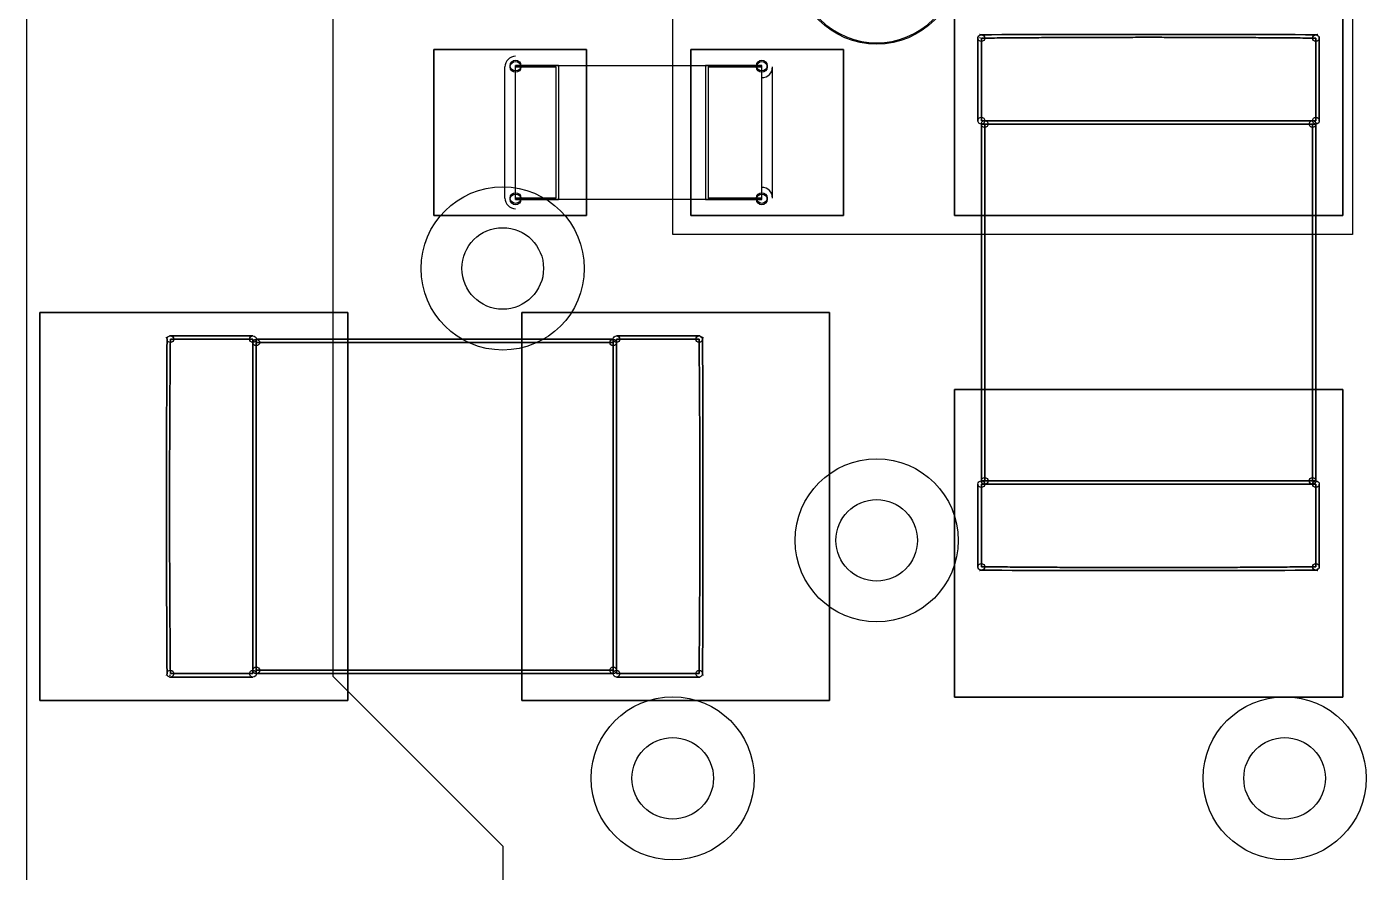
# Model space of a CAD drawing. Extents: x -14 to 27.9, y 0 to 17.8.
# Drawn here: x 1.65 to 6.65, y 2.32 to 5.47 of the extents above; entities that cross this region are included whole.
import ezdxf

# ---------------------------------------------------------------- set-up
doc = ezdxf.new("R2010")
doc.units = 0
doc.header["$MEASUREMENT"] = 0
doc.layers.add('Feature', color=7, linetype='CONTINUOUS')

msp = doc.modelspace()

# ---------------------------------------------------------------- linework, layer by layer
at = {"layer": 'Feature'}
for p, q in [((1.651, 0, 0.000305), (1.651, 7.239, 0.000305)), ((2.794, 7.239, 0.000305), (2.794, 3.048, 0.000305)), ((6.604, 6.604, 0.000305), (6.604, 4.699, 0.000305)), ((5.117, 4.77, 0.000305), (5.117, 5.92, 0.000305)), ((5.117, 4.77, 0.000305), (5.117, 5.92, 0.000305)), ((5.117, 5.92, 0.001305), (5.117, 4.77, 0.001305)), ((5.117, 5.92, 0.001305), (5.117, 4.77, 0.001305)), ((5.117, 4.77, 0.000305), (5.117, 5.92, 0.000305)), ((6.567, 5.92, 0.000305), (6.567, 4.77, 0.000305)), ((6.567, 5.92, 0.000305), (6.567, 4.77, 0.000305)), ((6.567, 4.77, 0.001305), (6.567, 5.92, 0.001305)), ((6.567, 4.77, 0.001305), (6.567, 5.92, 0.001305)), ((6.567, 5.92, 0.000305), (6.567, 4.77, 0.000305)), ((4.064, 4.699, 0.000305), (4.064, 5.588, 0.000305)), ((5.2045, 5.43263), (5.2045, 5.12417)), ((5.2045, 5.12417, 1.25), (5.2045, 5.43263, 1.25)), ((5.2045, 5.12417, 1.25), (5.2045, 5.43263, 1.25)), ((5.2045, 5.43263), (5.2045, 5.12417)), ((5.217, 5.12417, -0.0125), (5.217, 5.43263, -0.0125)), ((5.217, 5.43263, 1.2625), (5.217, 5.12417, 1.2625)), ((5.217, 5.43263, 1.2625), (5.217, 5.12417, 1.2625)), ((5.217, 5.12417, -0.0125), (5.217, 5.43263, -0.0125)), ((6.467, 5.43263, -0.0125), (6.467, 5.12417, -0.0125)), ((6.467, 5.12417, 1.2625), (6.467, 5.43263, 1.2625)), ((6.467, 5.12417, 1.2625), (6.467, 5.43263, 1.2625)), ((6.467, 5.43263, -0.0125), (6.467, 5.12417, -0.0125)), ((6.4795, 5.43263, 1.25), (6.4795, 5.12417, 1.25)), ((6.4795, 5.12417), (6.4795, 5.43263)), ((6.4795, 5.43263, 1.25), (6.4795, 5.12417, 1.25)), ((6.4795, 5.12417), (6.4795, 5.43263)), ((3.172, 5.39, 0.000305), (3.742, 5.39, 0.000305)), ((3.172, 4.77, 0.000305), (3.172, 5.39, 0.000305)), ((3.172, 4.77, 0.000305), (3.172, 5.39, 0.000305)), ((3.172, 5.39, 0.001305), (3.172, 4.77, 0.001305)), ((3.172, 5.39, 0.000305), (3.172, 5.39, 0.001305)), ((3.172, 5.39, 0.000305), (3.742, 5.39, 0.000305)), ((3.172, 5.39, 0.000305), (3.172, 5.39, 0.001305)), ((3.742, 5.39, 0.001305), (3.172, 5.39, 0.001305)), ((3.742, 5.39, 0.001305), (3.172, 5.39, 0.001305)), ((3.172, 5.39, 0.001305), (3.172, 4.77, 0.001305)), ((3.172, 4.77, 0.000305), (3.172, 5.39, 0.000305)), ((3.172, 5.39, 0.000305), (3.742, 5.39, 0.000305)), ((3.742, 5.39, 0.000305), (3.742, 4.77, 0.000305)), ((3.742, 5.39, 0.000305), (3.742, 5.39, 0.001305)), ((3.742, 5.39, 0.000305), (3.742, 4.77, 0.000305)), ((3.742, 5.39, 0.000305), (3.742, 5.39, 0.001305)), ((3.742, 4.77, 0.001305), (3.742, 5.39, 0.001305)), ((3.742, 4.77, 0.001305), (3.742, 5.39, 0.001305)), ((3.742, 5.39, 0.000305), (3.742, 4.77, 0.000305)), ((4.132, 5.39, 0.000305), (4.702, 5.39, 0.000305)), ((4.132, 4.77, 0.000305), (4.132, 5.39, 0.000305)), ((4.132, 4.77, 0.000305), (4.132, 5.39, 0.000305)), ((4.132, 5.39, 0.001305), (4.132, 4.77, 0.001305)), ((4.132, 5.39, 0.000305), (4.132, 5.39, 0.001305)), ((4.132, 5.39, 0.000305), (4.702, 5.39, 0.000305)), ((4.132, 5.39, 0.000305), (4.132, 5.39, 0.001305)), ((4.702, 5.39, 0.001305), (4.132, 5.39, 0.001305)), ((4.702, 5.39, 0.001305), (4.132, 5.39, 0.001305)), ((4.132, 5.39, 0.001305), (4.132, 4.77, 0.001305)), ((4.132, 4.77, 0.000305), (4.132, 5.39, 0.000305)), ((4.132, 5.39, 0.000305), (4.702, 5.39, 0.000305)), ((4.702, 5.39, 0.000305), (4.702, 4.77, 0.000305)), ((4.702, 5.39, 0.000305), (4.702, 5.39, 0.001305)), ((4.702, 5.39, 0.000305), (4.702, 4.77, 0.000305)), ((4.702, 5.39, 0.000305), (4.702, 5.39, 0.001305)), ((4.702, 4.77, 0.001305), (4.702, 5.39, 0.001305)), ((4.702, 4.77, 0.001305), (4.702, 5.39, 0.001305)), ((4.702, 5.39, 0.000305), (4.702, 4.77, 0.000305)), ((3.437, 5.325, 0.285), (3.437, 5.325, 0.015)), ((3.437, 4.835, 0.285), (3.437, 5.325, 0.285)), ((3.437, 4.835, 0.015), (3.437, 5.325, 0.015)), ((3.437, 4.835, 0.285), (3.437, 5.325, 0.285)), ((3.437, 5.325, 0.285), (3.437, 5.325, 0.015)), ((3.437, 4.835, 0.015), (3.437, 5.325, 0.015)), ((3.457, 5.33, 0.285), (3.457, 5.33, 0.015)), ((3.457, 5.325, 0.015), (3.457, 5.33, 0.015)), ((3.457, 5.325, 0.015), (3.457, 5.33, 0.015)), ((3.457, 5.325, 0.285), (3.457, 5.33, 0.285)), ((3.457, 5.33, 0.285), (3.457, 5.33, 0.015)), ((3.457, 5.325, 0.285), (3.457, 5.33, 0.285)), ((3.457, 5.325, 0.285), (3.457, 5.325, 0.015)), ((3.457, 5.325, 0.285), (3.457, 5.325, 0.015)), ((3.477, 5.33, -0.005), (3.637, 5.33, -0.005)), ((3.637, 5.33, 0.305), (3.477, 5.33, 0.305)), ((3.477, 5.325, -0.005), (3.477, 5.33, -0.005)), ((3.477, 5.33, -0.005), (3.637, 5.33, -0.005)), ((3.477, 5.325, -0.005), (3.477, 5.33, -0.005)), ((3.477, 5.325, 0.305), (3.477, 5.33, 0.305)), ((3.477, 5.325, 0.305), (3.477, 5.33, 0.305)), ((3.637, 5.33, 0.305), (3.477, 5.33, 0.305)), ((3.477, 5.325, -0.005), (3.627, 5.325, -0.005)), ((3.627, 5.325, 0.305), (3.477, 5.325, 0.305)), ((3.477, 5.325, -0.005), (3.627, 5.325, -0.005)), ((3.477, 5.325, -0.025), (3.627, 5.325, -0.025)), ((3.627, 5.325, 0.325), (3.477, 5.325, 0.325)), ((3.627, 5.325, 0.305), (3.477, 5.325, 0.305)), ((3.477, 4.835, 0.325), (3.477, 5.325, 0.325)), ((3.627, 5.325, 0.325), (3.477, 5.325, 0.325)), ((3.477, 4.835, 0.325), (3.477, 5.325, 0.325)), ((3.477, 4.835, -0.025), (3.477, 5.325, -0.025)), ((3.477, 4.835, -0.025), (3.477, 5.325, -0.025)), ((3.477, 5.325, -0.025), (3.627, 5.325, -0.025)), ((3.627, 5.325, -0.005), (3.627, 4.835, -0.005)), ((3.627, 5.325, 0.305), (3.627, 4.835, 0.305)), ((3.627, 5.325, -0.025), (3.627, 5.325, -0.005)), ((3.627, 5.325, 0.305), (3.627, 5.325, 0.325)), ((3.627, 5.325, 0.305), (3.627, 4.835, 0.305)), ((3.627, 5.325, 0.305), (3.627, 5.325, 0.325)), ((3.627, 5.325, 0.325), (3.627, 4.835, 0.325)), ((3.627, 5.325, 0.325), (3.627, 4.835, 0.325)), ((3.627, 5.325, -0.025), (3.627, 4.835, -0.025)), ((3.627, 5.325, -0.005), (3.627, 4.835, -0.005)), ((3.627, 5.325, -0.025), (3.627, 4.835, -0.025)), ((3.627, 5.325, -0.025), (3.627, 5.325, -0.005)), ((3.637, 5.33, 0.325), (4.187, 5.33, 0.325)), ((3.637, 5.33, 0.325), (3.637, 4.83, 0.325)), ((3.637, 5.33, -0.025), (4.187, 5.33, -0.025)), ((3.637, 5.33, -0.025), (3.637, 5.33, -0.005)), ((3.637, 5.33, 0.325), (3.637, 5.33, 0.305)), ((3.637, 5.33, 0.325), (4.187, 5.33, 0.325)), ((3.637, 5.33, -0.025), (3.637, 4.83, -0.025)), ((3.637, 5.33, -0.025), (4.187, 5.33, -0.025)), ((3.637, 5.33, -0.025), (3.637, 4.83, -0.025)), ((3.637, 5.33, -0.005), (3.637, 4.83, -0.005)), ((3.637, 5.33, -0.025), (3.637, 5.33, -0.005)), ((3.637, 5.33, -0.005), (3.637, 4.83, -0.005)), ((3.637, 5.33, 0.305), (3.637, 4.83, 0.305)), ((3.637, 5.33, 0.325), (3.637, 4.83, 0.325)), ((3.637, 5.33, 0.325), (3.637, 5.33, 0.305)), ((3.637, 5.33, 0.305), (3.637, 4.83, 0.305)), ((4.187, 5.33, 0.325), (4.187, 4.83, 0.325)), ((4.187, 5.33, 0.325), (4.187, 4.83, 0.325)), ((4.187, 5.33, 0.305), (4.187, 4.83, 0.305)), ((4.187, 5.33, 0.325), (4.187, 5.33, 0.305)), ((4.187, 5.33, -0.005), (4.397, 5.33, -0.005)), ((4.187, 5.33, -0.025), (4.187, 5.33, -0.005)), ((4.187, 5.33, 0.325), (4.187, 5.33, 0.305)), ((4.397, 5.33, 0.305), (4.187, 5.33, 0.305)), ((4.187, 5.33, -0.005), (4.187, 4.83, -0.005)), ((4.187, 5.33, -0.005), (4.397, 5.33, -0.005)), ((4.187, 5.33, -0.025), (4.187, 4.83, -0.025)), ((4.187, 5.33, -0.025), (4.187, 5.33, -0.005)), ((4.187, 5.33, -0.005), (4.187, 4.83, -0.005)), ((4.187, 5.33, -0.025), (4.187, 4.83, -0.025)), ((4.397, 5.33, 0.305), (4.187, 5.33, 0.305)), ((4.187, 5.33, 0.305), (4.187, 4.83, 0.305)), ((4.197, 5.325, -0.005), (4.397, 5.325, -0.005)), ((4.197, 5.325, -0.005), (4.197, 4.835, -0.005)), ((4.397, 5.325, 0.305), (4.197, 5.325, 0.305)), ((4.197, 5.325, 0.325), (4.197, 5.325, 0.305)), ((4.397, 5.325, 0.325), (4.197, 5.325, 0.325)), ((4.197, 5.325, -0.025), (4.397, 5.325, -0.025)), ((4.197, 5.325, -0.005), (4.197, 5.325, -0.025)), ((4.197, 5.325, -0.005), (4.397, 5.325, -0.005)), ((4.197, 5.325, 0.305), (4.197, 4.835, 0.305)), ((4.397, 5.325, 0.305), (4.197, 5.325, 0.305)), ((4.197, 5.325, 0.305), (4.197, 4.835, 0.305)), ((4.197, 5.325, 0.325), (4.197, 4.835, 0.325)), ((4.197, 5.325, 0.325), (4.197, 5.325, 0.305)), ((4.397, 5.325, 0.325), (4.197, 5.325, 0.325)), ((4.197, 5.325, 0.325), (4.197, 4.835, 0.325)), ((4.197, 5.325, -0.025), (4.197, 4.835, -0.025)), ((4.197, 5.325, -0.025), (4.397, 5.325, -0.025)), ((4.197, 5.325, -0.005), (4.197, 4.835, -0.005)), ((4.197, 5.325, -0.005), (4.197, 5.325, -0.025)), ((4.197, 5.325, -0.025), (4.197, 4.835, -0.025)), ((4.397, 5.325, -0.005), (4.397, 5.33, -0.005)), ((4.397, 5.325, -0.005), (4.397, 5.33, -0.005)), ((4.397, 5.325, 0.305), (4.397, 5.33, 0.305)), ((4.397, 5.325, 0.305), (4.397, 5.33, 0.305)), ((4.397, 4.835, 0.325), (4.397, 5.325, 0.325)), ((4.397, 4.835, 0.325), (4.397, 5.325, 0.325)), ((4.397, 4.835, -0.025), (4.397, 5.325, -0.025)), ((4.397, 4.835, -0.025), (4.397, 5.325, -0.025)), ((4.417, 5.33, 0.015), (4.417, 5.33, 0.285)), ((4.417, 5.325, 0.015), (4.417, 5.33, 0.015)), ((4.417, 5.325, 0.015), (4.417, 5.33, 0.015)), ((4.417, 5.33, 0.015), (4.417, 5.33, 0.285)), ((4.417, 5.325, 0.285), (4.417, 5.33, 0.285)), ((4.417, 5.325, 0.285), (4.417, 5.33, 0.285)), ((4.417, 5.325, 0.015), (4.417, 5.325, 0.285)), ((4.417, 5.325, 0.015), (4.417, 5.325, 0.285)), ((4.437, 5.325, 0.015), (4.437, 5.325, 0.285)), ((4.437, 4.835, 0.285), (4.437, 5.325, 0.285)), ((4.437, 4.835, 0.015), (4.437, 5.325, 0.015)), ((4.437, 5.325, 0.015), (4.437, 5.325, 0.285)), ((4.437, 4.835, 0.285), (4.437, 5.325, 0.285)), ((4.437, 4.835, 0.015), (4.437, 5.325, 0.015)), ((5.2045, 5.12417), (5.2045, 5.12417, 1.25)), ((5.2045, 5.12417), (5.2045, 5.12417, 1.25)), ((6.467, 5.12417, -0.0125), (5.217, 5.12417, -0.0125)), ((5.217, 5.12417, 1.2625), (6.467, 5.12417, 1.2625)), ((5.217, 5.12417, 1.2625), (6.467, 5.12417, 1.2625)), ((6.467, 5.12417, -0.0125), (5.217, 5.12417, -0.0125)), ((5.217, 5.11167, 1.2375), (5.217, 5.11167, 0.0125)), ((5.217, 5.11167, 1.2375), (5.217, 5.11167, 0.0125)), ((5.217, 5.11167, 0.0125), (5.217, 3.77833, 0.0125)), ((5.217, 3.77833, 1.2375), (5.217, 5.11167, 1.2375)), ((5.217, 5.11167, 0.0125), (5.217, 3.77833, 0.0125)), ((5.217, 3.77833, 1.2375), (5.217, 5.11167, 1.2375)), ((5.217, 5.11167, 1.25), (5.217, 5.11167)), ((5.217, 5.11167), (6.467, 5.11167)), ((6.467, 5.11167, 1.25), (5.217, 5.11167, 1.25)), ((6.467, 5.11167, 1.25), (5.217, 5.11167, 1.25)), ((5.217, 5.11167, 1.25), (5.217, 5.11167)), ((5.217, 5.11167), (6.467, 5.11167)), ((6.4545, 5.11167), (5.2295, 5.11167)), ((6.4545, 5.11167, 1.25), (5.2295, 5.11167, 1.25)), ((6.4545, 5.11167, 1.25), (5.2295, 5.11167, 1.25)), ((5.2295, 5.11167, 1.25), (5.2295, 3.77833, 1.25)), ((6.4545, 5.11167), (5.2295, 5.11167)), ((5.2295, 3.77833), (5.2295, 5.11167)), ((5.2295, 3.77833), (5.2295, 5.11167)), ((5.2295, 5.11167, 1.25), (5.2295, 3.77833, 1.25)), ((6.4545, 3.77833, 1.25), (6.4545, 5.11167, 1.25)), ((6.4545, 5.11167), (6.4545, 3.77833)), ((6.4545, 5.11167), (6.4545, 3.77833)), ((6.4545, 3.77833, 1.25), (6.4545, 5.11167, 1.25)), ((6.467, 5.11167, 1.2375), (6.467, 5.11167, 0.0125)), ((6.467, 3.77833, 0.0125), (6.467, 5.11167, 0.0125)), ((6.467, 5.11167, 1.2375), (6.467, 5.11167, 0.0125)), ((6.467, 5.11167, 1.2375), (6.467, 3.77833, 1.2375)), ((6.467, 3.77833, 0.0125), (6.467, 5.11167, 0.0125)), ((6.467, 5.11167, 1.2375), (6.467, 3.77833, 1.2375)), ((6.467, 5.11167), (6.467, 5.11167, 1.25)), ((6.467, 5.11167), (6.467, 5.11167, 1.25)), ((6.4795, 5.12417, 1.25), (6.4795, 5.12417)), ((6.4795, 5.12417, 1.25), (6.4795, 5.12417)), ((3.437, 4.835, 0.285), (3.437, 4.835, 0.015)), ((3.437, 4.835, 0.285), (3.437, 4.835, 0.015)), ((3.457, 4.83, 0.285), (3.457, 4.835, 0.285)), ((3.457, 4.835, 0.285), (3.457, 4.835, 0.015)), ((3.457, 4.83, 0.015), (3.457, 4.835, 0.015)), ((3.457, 4.83, 0.015), (3.457, 4.835, 0.015)), ((3.457, 4.835, 0.285), (3.457, 4.835, 0.015)), ((3.457, 4.83, 0.285), (3.457, 4.835, 0.285)), ((3.457, 4.83, 0.285), (3.457, 4.83, 0.015)), ((3.457, 4.83, 0.285), (3.457, 4.83, 0.015)), ((3.477, 4.83, -0.005), (3.477, 4.835, -0.005)), ((3.477, 4.835, -0.005), (3.627, 4.835, -0.005)), ((3.627, 4.835, 0.305), (3.477, 4.835, 0.305)), ((3.477, 4.83, 0.305), (3.477, 4.835, 0.305)), ((3.477, 4.83, -0.005), (3.477, 4.835, -0.005)), ((3.627, 4.835, 0.305), (3.477, 4.835, 0.305)), ((3.627, 4.835, 0.325), (3.477, 4.835, 0.325)), ((3.477, 4.835, -0.025), (3.627, 4.835, -0.025)), ((3.477, 4.835, -0.005), (3.627, 4.835, -0.005)), ((3.627, 4.835, 0.325), (3.477, 4.835, 0.325)), ((3.477, 4.835, -0.025), (3.627, 4.835, -0.025)), ((3.477, 4.83, 0.305), (3.477, 4.835, 0.305)), ((3.477, 4.83, -0.005), (3.637, 4.83, -0.005)), ((3.637, 4.83, 0.305), (3.477, 4.83, 0.305)), ((3.637, 4.83, 0.305), (3.477, 4.83, 0.305)), ((3.477, 4.83, -0.005), (3.637, 4.83, -0.005)), ((3.627, 4.835, 0.305), (3.627, 4.835, 0.325)), ((3.627, 4.835, -0.025), (3.627, 4.835, -0.005)), ((3.627, 4.835, 0.305), (3.627, 4.835, 0.325)), ((3.627, 4.835, -0.025), (3.627, 4.835, -0.005)), ((4.187, 4.83, 0.325), (3.637, 4.83, 0.325)), ((4.187, 4.83, -0.025), (3.637, 4.83, -0.025)), ((3.637, 4.83, -0.025), (3.637, 4.83, -0.005)), ((3.637, 4.83, 0.325), (3.637, 4.83, 0.305)), ((4.187, 4.83, 0.325), (3.637, 4.83, 0.325)), ((3.637, 4.83, 0.325), (3.637, 4.83, 0.305)), ((3.637, 4.83, -0.025), (3.637, 4.83, -0.005)), ((4.187, 4.83, -0.025), (3.637, 4.83, -0.025)), ((4.187, 4.83, 0.325), (4.187, 4.83, 0.305)), ((4.187, 4.83, -0.005), (4.397, 4.83, -0.005)), ((4.187, 4.83, -0.025), (4.187, 4.83, -0.005)), ((4.187, 4.83, -0.005), (4.397, 4.83, -0.005)), ((4.397, 4.83, 0.305), (4.187, 4.83, 0.305)), ((4.187, 4.83, 0.325), (4.187, 4.83, 0.305)), ((4.187, 4.83, -0.025), (4.187, 4.83, -0.005)), ((4.397, 4.83, 0.305), (4.187, 4.83, 0.305)), ((4.197, 4.835, -0.005), (4.397, 4.835, -0.005)), ((4.197, 4.835, -0.005), (4.397, 4.835, -0.005)), ((4.197, 4.835, -0.005), (4.197, 4.835, -0.025)), ((4.197, 4.835, -0.025), (4.397, 4.835, -0.025)), ((4.397, 4.835, 0.325), (4.197, 4.835, 0.325)), ((4.197, 4.835, 0.325), (4.197, 4.835, 0.305)), ((4.397, 4.835, 0.305), (4.197, 4.835, 0.305)), ((4.397, 4.835, 0.305), (4.197, 4.835, 0.305)), ((4.197, 4.835, 0.325), (4.197, 4.835, 0.305)), ((4.397, 4.835, 0.325), (4.197, 4.835, 0.325)), ((4.197, 4.835, -0.025), (4.397, 4.835, -0.025)), ((4.197, 4.835, -0.005), (4.197, 4.835, -0.025)), ((4.397, 4.83, -0.005), (4.397, 4.835, -0.005)), ((4.397, 4.83, 0.305), (4.397, 4.835, 0.305)), ((4.397, 4.83, 0.305), (4.397, 4.835, 0.305)), ((4.397, 4.83, -0.005), (4.397, 4.835, -0.005)), ((4.417, 4.835, 0.015), (4.417, 4.835, 0.285)), ((4.417, 4.83, 0.015), (4.417, 4.835, 0.015)), ((4.417, 4.835, 0.015), (4.417, 4.835, 0.285)), ((4.417, 4.83, 0.285), (4.417, 4.835, 0.285)), ((4.417, 4.83, 0.285), (4.417, 4.835, 0.285)), ((4.417, 4.83, 0.015), (4.417, 4.835, 0.015)), ((4.417, 4.83, 0.015), (4.417, 4.83, 0.285)), ((4.417, 4.83, 0.015), (4.417, 4.83, 0.285)), ((4.437, 4.835, 0.015), (4.437, 4.835, 0.285)), ((4.437, 4.835, 0.015), (4.437, 4.835, 0.285)), ((3.742, 4.77, 0.000305), (3.172, 4.77, 0.000305)), ((3.172, 4.77, 0.000305), (3.172, 4.77, 0.001305)), ((3.742, 4.77, 0.000305), (3.172, 4.77, 0.000305)), ((3.172, 4.77, 0.001305), (3.742, 4.77, 0.001305)), ((3.172, 4.77, 0.000305), (3.172, 4.77, 0.001305)), ((3.172, 4.77, 0.001305), (3.742, 4.77, 0.001305)), ((3.742, 4.77, 0.000305), (3.172, 4.77, 0.000305)), ((3.742, 4.77, 0.000305), (3.742, 4.77, 0.001305)), ((3.742, 4.77, 0.000305), (3.742, 4.77, 0.001305)), ((4.702, 4.77, 0.000305), (4.132, 4.77, 0.000305)), ((4.132, 4.77, 0.000305), (4.132, 4.77, 0.001305)), ((4.702, 4.77, 0.000305), (4.132, 4.77, 0.000305)), ((4.132, 4.77, 0.001305), (4.702, 4.77, 0.001305)), ((4.132, 4.77, 0.000305), (4.132, 4.77, 0.001305)), ((4.132, 4.77, 0.001305), (4.702, 4.77, 0.001305)), ((4.702, 4.77, 0.000305), (4.132, 4.77, 0.000305)), ((4.702, 4.77, 0.000305), (4.702, 4.77, 0.001305)), ((4.702, 4.77, 0.000305), (4.702, 4.77, 0.001305)), ((6.567, 4.77, 0.000305), (5.117, 4.77, 0.000305)), ((6.567, 4.77, 0.000305), (5.117, 4.77, 0.000305)), ((5.117, 4.77, 0.001305), (6.567, 4.77, 0.001305)), ((5.117, 4.77, 0.000305), (5.117, 4.77, 0.001305)), ((5.117, 4.77, 0.000305), (5.117, 4.77, 0.001305)), ((5.117, 4.77, 0.001305), (6.567, 4.77, 0.001305)), ((6.567, 4.77, 0.000305), (5.117, 4.77, 0.000305)), ((6.567, 4.77, 0.000305), (6.567, 4.77, 0.001305)), ((6.567, 4.77, 0.000305), (6.567, 4.77, 0.001305)), ((6.604, 4.699, 0.000305), (4.064, 4.699, 0.000305)), ((3.5814, 4.572, -1.96192), (3.5814, 4.572)), ((3.5814, 4.572, -1.96192), (3.5814, 4.572)), ((1.7, 4.408, 0.000305), (2.85, 4.408, 0.000305)), ((1.7, 2.958, 0.000305), (1.7, 4.408, 0.000305)), ((1.7, 2.958, 0.000305), (1.7, 4.408, 0.000305)), ((1.7, 4.408, 0.001305), (1.7, 2.958, 0.001305)), ((1.7, 4.408, 0.000305), (1.7, 4.408, 0.001305)), ((1.7, 4.408, 0.000305), (2.85, 4.408, 0.000305)), ((1.7, 4.408, 0.000305), (1.7, 4.408, 0.001305)), ((2.85, 4.408, 0.001305), (1.7, 4.408, 0.001305)), ((2.85, 4.408, 0.001305), (1.7, 4.408, 0.001305)), ((1.7, 4.408, 0.001305), (1.7, 2.958, 0.001305)), ((1.7, 2.958, 0.000305), (1.7, 4.408, 0.000305)), ((1.7, 4.408, 0.000305), (2.85, 4.408, 0.000305)), ((2.85, 4.408, 0.000305), (2.85, 2.958, 0.000305)), ((2.85, 4.408, 0.000305), (2.85, 4.408, 0.001305)), ((2.85, 4.408, 0.000305), (2.85, 2.958, 0.000305)), ((2.85, 4.408, 0.000305), (2.85, 4.408, 0.001305)), ((2.85, 2.958, 0.001305), (2.85, 4.408, 0.001305)), ((2.85, 2.958, 0.001305), (2.85, 4.408, 0.001305)), ((2.85, 4.408, 0.000305), (2.85, 2.958, 0.000305)), ((3.5, 4.408, 0.000305), (4.65, 4.408, 0.000305)), ((3.5, 2.958, 0.000305), (3.5, 4.408, 0.000305)), ((3.5, 2.958, 0.000305), (3.5, 4.408, 0.000305)), ((3.5, 4.408, 0.001305), (3.5, 2.958, 0.001305)), ((3.5, 4.408, 0.000305), (3.5, 4.408, 0.001305)), ((3.5, 4.408, 0.000305), (4.65, 4.408, 0.000305)), ((3.5, 4.408, 0.000305), (3.5, 4.408, 0.001305)), ((4.65, 4.408, 0.001305), (3.5, 4.408, 0.001305)), ((4.65, 4.408, 0.001305), (3.5, 4.408, 0.001305)), ((3.5, 4.408, 0.001305), (3.5, 2.958, 0.001305)), ((3.5, 2.958, 0.000305), (3.5, 4.408, 0.000305)), ((3.5, 4.408, 0.000305), (4.65, 4.408, 0.000305)), ((4.65, 4.408, 0.000305), (4.65, 2.958, 0.000305)), ((4.65, 4.408, 0.000305), (4.65, 4.408, 0.001305)), ((4.65, 4.408, 0.000305), (4.65, 2.958, 0.000305)), ((4.65, 4.408, 0.000305), (4.65, 4.408, 0.001305)), ((4.65, 2.958, 0.001305), (4.65, 4.408, 0.001305)), ((4.65, 2.958, 0.001305), (4.65, 4.408, 0.001305)), ((4.65, 4.408, 0.000305), (4.65, 2.958, 0.000305)), ((2.18737, 4.3205, 1.25), (2.49583, 4.3205, 1.25)), ((2.49583, 4.3205), (2.18737, 4.3205)), ((2.18737, 4.3205, 1.25), (2.49583, 4.3205, 1.25)), ((2.49583, 4.3205), (2.18737, 4.3205)), ((2.18737, 4.308, -0.0125), (2.49583, 4.308, -0.0125)), ((2.49583, 4.308, 1.2625), (2.18737, 4.308, 1.2625)), ((2.49583, 4.308, 1.2625), (2.18737, 4.308, 1.2625)), ((2.18737, 4.308, -0.0125), (2.49583, 4.308, -0.0125)), ((2.49583, 4.3205, 1.25), (2.49583, 4.3205)), ((2.49583, 4.3205, 1.25), (2.49583, 4.3205)), ((2.49583, 4.308, -0.0125), (2.49583, 3.058, -0.0125)), ((2.49583, 3.058, 1.2625), (2.49583, 4.308, 1.2625)), ((2.49583, 3.058, 1.2625), (2.49583, 4.308, 1.2625)), ((2.49583, 4.308, -0.0125), (2.49583, 3.058, -0.0125)), ((2.50833, 4.308, 1.2375), (2.50833, 4.308, 0.0125)), ((3.84167, 4.308, 0.0125), (2.50833, 4.308, 0.0125)), ((2.50833, 4.308, 1.2375), (2.50833, 4.308, 0.0125)), ((2.50833, 4.308, 1.2375), (3.84167, 4.308, 1.2375)), ((3.84167, 4.308, 0.0125), (2.50833, 4.308, 0.0125)), ((2.50833, 4.308, 1.2375), (3.84167, 4.308, 1.2375)), ((2.50833, 3.058), (2.50833, 4.308)), ((2.50833, 4.308), (2.50833, 4.308, 1.25)), ((2.50833, 4.308, 1.25), (2.50833, 3.058, 1.25)), ((2.50833, 4.308, 1.25), (2.50833, 3.058, 1.25)), ((2.50833, 4.308), (2.50833, 4.308, 1.25)), ((2.50833, 3.058), (2.50833, 4.308)), ((3.84167, 4.308, 1.2375), (3.84167, 4.308, 0.0125)), ((3.84167, 4.308, 1.2375), (3.84167, 4.308, 0.0125)), ((3.84167, 4.308, 1.25), (3.84167, 3.058, 1.25)), ((3.84167, 4.308), (3.84167, 4.308, 1.25)), ((3.84167, 3.058), (3.84167, 4.308)), ((3.84167, 4.308, 1.25), (3.84167, 3.058, 1.25)), ((3.84167, 4.308), (3.84167, 4.308, 1.25)), ((3.84167, 3.058), (3.84167, 4.308)), ((3.85417, 4.3205), (4.16263, 4.3205)), ((3.85417, 4.3205, 1.25), (3.85417, 4.3205)), ((4.16263, 4.3205, 1.25), (3.85417, 4.3205, 1.25)), ((3.85417, 4.3205, 1.25), (3.85417, 4.3205)), ((4.16263, 4.3205, 1.25), (3.85417, 4.3205, 1.25)), ((3.85417, 4.3205), (4.16263, 4.3205)), ((3.85417, 4.308, -0.0125), (3.85417, 3.058, -0.0125)), ((4.16263, 4.308, -0.0125), (3.85417, 4.308, -0.0125)), ((3.85417, 4.308, 1.2625), (4.16263, 4.308, 1.2625)), ((3.85417, 3.058, 1.2625), (3.85417, 4.308, 1.2625)), ((3.85417, 3.058, 1.2625), (3.85417, 4.308, 1.2625)), ((3.85417, 4.308, 1.2625), (4.16263, 4.308, 1.2625)), ((3.85417, 4.308, -0.0125), (3.85417, 3.058, -0.0125)), ((4.16263, 4.308, -0.0125), (3.85417, 4.308, -0.0125)), ((2.50833, 4.2955), (2.50833, 3.0705)), ((2.50833, 4.2955, 1.25), (2.50833, 3.0705, 1.25)), ((2.50833, 4.2955, 1.25), (2.50833, 3.0705, 1.25)), ((3.84167, 4.2955, 1.25), (2.50833, 4.2955, 1.25)), ((2.50833, 4.2955), (2.50833, 3.0705)), ((2.50833, 4.2955), (3.84167, 4.2955)), ((2.50833, 4.2955), (3.84167, 4.2955)), ((3.84167, 4.2955, 1.25), (2.50833, 4.2955, 1.25)), ((3.84167, 3.0705), (3.84167, 4.2955)), ((3.84167, 3.0705, 1.25), (3.84167, 4.2955, 1.25)), ((3.84167, 3.0705, 1.25), (3.84167, 4.2955, 1.25)), ((3.84167, 3.0705), (3.84167, 4.2955)), ((5.117, 2.97, 0.000305), (5.117, 4.12, 0.000305)), ((5.117, 4.12, 0.000305), (6.567, 4.12, 0.000305)), ((5.117, 4.12, 0.000305), (6.567, 4.12, 0.000305)), ((5.117, 4.12, 0.000305), (5.117, 4.12, 0.001305)), ((6.567, 4.12, 0.001305), (5.117, 4.12, 0.001305)), ((5.117, 2.97, 0.000305), (5.117, 4.12, 0.000305)), ((5.117, 4.12, 0.001305), (5.117, 2.97, 0.001305)), ((5.117, 4.12, 0.000305), (5.117, 4.12, 0.001305)), ((5.117, 4.12, 0.001305), (5.117, 2.97, 0.001305)), ((6.567, 4.12, 0.001305), (5.117, 4.12, 0.001305)), ((5.117, 2.97, 0.000305), (5.117, 4.12, 0.000305)), ((5.117, 4.12, 0.000305), (6.567, 4.12, 0.000305)), ((6.567, 4.12, 0.000305), (6.567, 2.97, 0.000305)), ((6.567, 4.12, 0.000305), (6.567, 4.12, 0.001305)), ((6.567, 4.12, 0.000305), (6.567, 2.97, 0.000305)), ((6.567, 4.12, 0.000305), (6.567, 4.12, 0.001305)), ((6.567, 2.97, 0.001305), (6.567, 4.12, 0.001305)), ((6.567, 2.97, 0.001305), (6.567, 4.12, 0.001305)), ((6.567, 4.12, 0.000305), (6.567, 2.97, 0.000305)), ((5.2045, 3.76583, 1.25), (5.2045, 3.45737, 1.25)), ((5.2045, 3.76583), (5.2045, 3.76583, 1.25)), ((5.2045, 3.45737), (5.2045, 3.76583)), ((5.2045, 3.76583, 1.25), (5.2045, 3.45737, 1.25)), ((5.2045, 3.76583), (5.2045, 3.76583, 1.25)), ((5.2045, 3.45737), (5.2045, 3.76583)), ((5.217, 3.77833, 1.2375), (5.217, 3.77833, 0.0125)), ((5.217, 3.77833, 1.2375), (5.217, 3.77833, 0.0125)), ((5.217, 3.77833, 1.25), (5.217, 3.77833)), ((6.467, 3.77833, 1.25), (5.217, 3.77833, 1.25)), ((5.217, 3.77833), (6.467, 3.77833)), ((6.467, 3.77833, 1.25), (5.217, 3.77833, 1.25)), ((5.217, 3.77833, 1.25), (5.217, 3.77833)), ((5.217, 3.77833), (6.467, 3.77833)), ((6.467, 3.76583, -0.0125), (5.217, 3.76583, -0.0125)), ((5.217, 3.76583, -0.0125), (5.217, 3.45737, -0.0125)), ((5.217, 3.76583, 1.2625), (6.467, 3.76583, 1.2625)), ((5.217, 3.45737, 1.2625), (5.217, 3.76583, 1.2625)), ((5.217, 3.76583, 1.2625), (6.467, 3.76583, 1.2625)), ((5.217, 3.45737, 1.2625), (5.217, 3.76583, 1.2625)), ((6.467, 3.76583, -0.0125), (5.217, 3.76583, -0.0125)), ((5.217, 3.76583, -0.0125), (5.217, 3.45737, -0.0125)), ((5.2295, 3.77833), (6.4545, 3.77833)), ((5.2295, 3.77833, 1.25), (6.4545, 3.77833, 1.25)), ((5.2295, 3.77833, 1.25), (6.4545, 3.77833, 1.25)), ((5.2295, 3.77833), (6.4545, 3.77833)), ((6.467, 3.77833, 1.2375), (6.467, 3.77833, 0.0125)), ((6.467, 3.77833, 1.2375), (6.467, 3.77833, 0.0125)), ((6.467, 3.77833), (6.467, 3.77833, 1.25)), ((6.467, 3.77833), (6.467, 3.77833, 1.25)), ((6.467, 3.45737, -0.0125), (6.467, 3.76583, -0.0125)), ((6.467, 3.76583, 1.2625), (6.467, 3.45737, 1.2625)), ((6.467, 3.76583, 1.2625), (6.467, 3.45737, 1.2625)), ((6.467, 3.45737, -0.0125), (6.467, 3.76583, -0.0125)), ((6.4795, 3.76583), (6.4795, 3.45737)), ((6.4795, 3.76583, 1.25), (6.4795, 3.76583)), ((6.4795, 3.45737, 1.25), (6.4795, 3.76583, 1.25)), ((6.4795, 3.76583, 1.25), (6.4795, 3.76583)), ((6.4795, 3.45737, 1.25), (6.4795, 3.76583, 1.25)), ((6.4795, 3.76583), (6.4795, 3.45737)), ((4.9784, 3.556, -1.96192), (4.9784, 3.556)), ((4.9784, 3.556, -1.96192), (4.9784, 3.556)), ((2.49583, 3.058, -0.0125), (2.18737, 3.058, -0.0125)), ((2.18737, 3.058, 1.2625), (2.49583, 3.058, 1.2625)), ((2.18737, 3.058, 1.2625), (2.49583, 3.058, 1.2625)), ((2.49583, 3.058, -0.0125), (2.18737, 3.058, -0.0125)), ((2.50833, 3.0705, 1.25), (3.84167, 3.0705, 1.25)), ((3.84167, 3.0705), (2.50833, 3.0705)), ((3.84167, 3.0705), (2.50833, 3.0705)), ((2.50833, 3.0705, 1.25), (3.84167, 3.0705, 1.25)), ((2.50833, 3.058, 1.2375), (2.50833, 3.058, 0.0125)), ((2.50833, 3.058, 1.2375), (2.50833, 3.058, 0.0125)), ((2.50833, 3.058, 0.0125), (3.84167, 3.058, 0.0125)), ((3.84167, 3.058, 1.2375), (2.50833, 3.058, 1.2375)), ((2.50833, 3.058, 0.0125), (3.84167, 3.058, 0.0125)), ((3.84167, 3.058, 1.2375), (2.50833, 3.058, 1.2375)), ((2.50833, 3.058, 1.25), (2.50833, 3.058)), ((2.50833, 3.058, 1.25), (2.50833, 3.058)), ((3.84167, 3.058, 1.2375), (3.84167, 3.058, 0.0125)), ((3.84167, 3.058, 1.2375), (3.84167, 3.058, 0.0125)), ((3.84167, 3.058, 1.25), (3.84167, 3.058)), ((3.84167, 3.058, 1.25), (3.84167, 3.058)), ((3.85417, 3.058, -0.0125), (4.16263, 3.058, -0.0125)), ((4.16263, 3.058, 1.2625), (3.85417, 3.058, 1.2625)), ((4.16263, 3.058, 1.2625), (3.85417, 3.058, 1.2625)), ((3.85417, 3.058, -0.0125), (4.16263, 3.058, -0.0125)), ((2.18737, 3.0455), (2.49583, 3.0455)), ((2.49583, 3.0455, 1.25), (2.18737, 3.0455, 1.25)), ((2.49583, 3.0455, 1.25), (2.18737, 3.0455, 1.25)), ((2.18737, 3.0455), (2.49583, 3.0455)), ((2.49583, 3.0455), (2.49583, 3.0455, 1.25)), ((2.49583, 3.0455), (2.49583, 3.0455, 1.25)), ((2.794, 3.048, 0.000305), (3.429, 2.413, 0.000305)), ((3.85417, 3.0455, 1.25), (4.16263, 3.0455, 1.25)), ((3.85417, 3.0455), (3.85417, 3.0455, 1.25)), ((4.16263, 3.0455), (3.85417, 3.0455)), ((3.85417, 3.0455, 1.25), (4.16263, 3.0455, 1.25)), ((3.85417, 3.0455), (3.85417, 3.0455, 1.25)), ((4.16263, 3.0455), (3.85417, 3.0455)), ((2.85, 2.958, 0.000305), (1.7, 2.958, 0.000305)), ((1.7, 2.958, 0.000305), (1.7, 2.958, 0.001305)), ((2.85, 2.958, 0.000305), (1.7, 2.958, 0.000305)), ((1.7, 2.958, 0.001305), (2.85, 2.958, 0.001305)), ((1.7, 2.958, 0.000305), (1.7, 2.958, 0.001305)), ((1.7, 2.958, 0.001305), (2.85, 2.958, 0.001305)), ((2.85, 2.958, 0.000305), (1.7, 2.958, 0.000305)), ((2.85, 2.958, 0.000305), (2.85, 2.958, 0.001305)), ((2.85, 2.958, 0.000305), (2.85, 2.958, 0.001305)), ((4.65, 2.958, 0.000305), (3.5, 2.958, 0.000305)), ((3.5, 2.958, 0.000305), (3.5, 2.958, 0.001305)), ((4.65, 2.958, 0.000305), (3.5, 2.958, 0.000305)), ((3.5, 2.958, 0.001305), (4.65, 2.958, 0.001305)), ((3.5, 2.958, 0.000305), (3.5, 2.958, 0.001305)), ((3.5, 2.958, 0.001305), (4.65, 2.958, 0.001305)), ((4.65, 2.958, 0.000305), (3.5, 2.958, 0.000305)), ((4.65, 2.958, 0.000305), (4.65, 2.958, 0.001305)), ((4.65, 2.958, 0.000305), (4.65, 2.958, 0.001305)), ((6.567, 2.97, 0.000305), (5.117, 2.97, 0.000305)), ((6.567, 2.97, 0.000305), (5.117, 2.97, 0.000305)), ((5.117, 2.97, 0.001305), (6.567, 2.97, 0.001305)), ((5.117, 2.97, 0.000305), (5.117, 2.97, 0.001305)), ((5.117, 2.97, 0.000305), (5.117, 2.97, 0.001305)), ((5.117, 2.97, 0.001305), (6.567, 2.97, 0.001305)), ((6.567, 2.97, 0.000305), (5.117, 2.97, 0.000305)), ((6.567, 2.97, 0.000305), (6.567, 2.97, 0.001305)), ((6.567, 2.97, 0.000305), (6.567, 2.97, 0.001305)), ((4.2164, 2.667, -1.96192), (4.2164, 2.667)), ((4.2164, 2.667, -1.96192), (4.2164, 2.667)), ((6.5024, 2.667, -1.96192), (6.5024, 2.667)), ((6.5024, 2.667, -1.96192), (6.5024, 2.667)), ((3.429, 2.413, 0.000305), (3.429, 0, 0.000305))]:
    msp.add_line(p, q, dxfattribs=at)
for centre, radius in [((4.826, 5.715), 0.3048), ((5.217, 5.43263), 0.0125), ((5.217, 5.43263), 0.0125), ((5.217, 5.43263), 0.0125), ((5.217, 5.43263), 0.0125), ((5.217, 5.43263), 0.0125), ((5.217, 5.43263), 0.0125), ((5.217, 5.43263), 0.0125), ((5.217, 5.43263), 0.0125), ((5.217, 5.43263), 0.0125), ((5.217, 5.43263), 0.0125), ((5.217, 5.43263), 0.0125), ((5.217, 5.43263), 0.0125), ((6.467, 5.43263), 0.0125), ((6.467, 5.43263), 0.0125), ((6.467, 5.43263), 0.0125), ((6.467, 5.43263), 0.0125), ((6.467, 5.43263), 0.0125), ((6.467, 5.43263), 0.0125), ((6.467, 5.43263), 0.0125), ((6.467, 5.43263), 0.0125), ((6.467, 5.43263), 0.0125), ((6.467, 5.43263), 0.0125), ((6.467, 5.43263), 0.0125), ((6.467, 5.43263), 0.0125), ((3.477, 5.33), 0.02), ((3.477, 5.33), 0.02), ((3.477, 5.33), 0.02), ((3.477, 5.33), 0.02), ((3.477, 5.325), 0.02), ((3.477, 5.325), 0.02), ((3.477, 5.325), 0.02), ((3.477, 5.325), 0.02), ((4.397, 5.33), 0.02), ((4.397, 5.33), 0.02), ((4.397, 5.33), 0.02), ((4.397, 5.33), 0.02), ((4.397, 5.325), 0.02), ((4.397, 5.325), 0.02), ((4.397, 5.325), 0.02), ((4.397, 5.325), 0.02), ((5.217, 5.12417), 0.0125), ((5.217, 5.12417), 0.0125), ((5.217, 5.12417), 0.0125), ((5.217, 5.12417), 0.0125), ((5.217, 5.12417), 0.0125), ((5.217, 5.12417), 0.0125), ((5.217, 5.12417), 0.0125), ((5.217, 5.12417), 0.0125), ((5.217, 5.12417), 0.0125), ((5.217, 5.12417), 0.0125), ((5.217, 5.12417), 0.0125), ((5.217, 5.12417), 0.0125), ((5.2295, 5.11167), 0.0125), ((5.2295, 5.11167), 0.0125), ((5.2295, 5.11167), 0.0125), ((5.2295, 5.11167), 0.0125), ((6.4545, 5.11167), 0.0125), ((6.4545, 5.11167), 0.0125), ((6.4545, 5.11167), 0.0125), ((6.4545, 5.11167), 0.0125), ((6.467, 5.12417), 0.0125), ((6.467, 5.12417), 0.0125), ((6.467, 5.12417), 0.0125), ((6.467, 5.12417), 0.0125), ((6.467, 5.12417), 0.0125), ((6.467, 5.12417), 0.0125), ((6.467, 5.12417), 0.0125), ((6.467, 5.12417), 0.0125), ((6.467, 5.12417), 0.0125), ((6.467, 5.12417), 0.0125), ((6.467, 5.12417), 0.0125), ((6.467, 5.12417), 0.0125), ((3.429, 4.572), 0.3048), ((3.477, 4.835), 0.02), ((3.477, 4.835), 0.02), ((3.477, 4.835), 0.02), ((3.477, 4.835), 0.02), ((4.397, 4.835), 0.02), ((4.397, 4.835), 0.02), ((4.397, 4.835), 0.02), ((4.397, 4.835), 0.02), ((3.477, 4.83), 0.02), ((3.477, 4.83), 0.02), ((3.477, 4.83), 0.02), ((3.477, 4.83), 0.02), ((4.397, 4.83), 0.02), ((4.397, 4.83), 0.02), ((4.397, 4.83), 0.02), ((4.397, 4.83), 0.02), ((3.429, 4.572), 0.1524), ((3.429, 4.572), 0.1524), ((3.429, 4.572), 0.1524), ((3.429, 4.572), 0.1524), ((2.18737, 4.308), 0.0125), ((2.18737, 4.308), 0.0125), ((2.18737, 4.308), 0.0125), ((2.18737, 4.308), 0.0125), ((2.18737, 4.308), 0.0125), ((2.18737, 4.308), 0.0125), ((2.18737, 4.308), 0.0125), ((2.18737, 4.308), 0.0125), ((2.18737, 4.308), 0.0125), ((2.18737, 4.308), 0.0125), ((2.18737, 4.308), 0.0125), ((2.18737, 4.308), 0.0125), ((2.49583, 4.308), 0.0125), ((2.49583, 4.308), 0.0125), ((2.49583, 4.308), 0.0125), ((2.49583, 4.308), 0.0125), ((2.49583, 4.308), 0.0125), ((2.49583, 4.308), 0.0125), ((2.49583, 4.308), 0.0125), ((2.49583, 4.308), 0.0125), ((2.49583, 4.308), 0.0125), ((2.49583, 4.308), 0.0125), ((2.49583, 4.308), 0.0125), ((2.49583, 4.308), 0.0125), ((2.50833, 4.2955), 0.0125), ((2.50833, 4.2955), 0.0125), ((2.50833, 4.2955), 0.0125), ((2.50833, 4.2955), 0.0125), ((3.84167, 4.2955), 0.0125), ((3.84167, 4.2955), 0.0125), ((3.84167, 4.2955), 0.0125), ((3.84167, 4.2955), 0.0125), ((3.85417, 4.308), 0.0125), ((3.85417, 4.308), 0.0125), ((3.85417, 4.308), 0.0125), ((3.85417, 4.308), 0.0125), ((3.85417, 4.308), 0.0125), ((3.85417, 4.308), 0.0125), ((3.85417, 4.308), 0.0125), ((3.85417, 4.308), 0.0125), ((3.85417, 4.308), 0.0125), ((3.85417, 4.308), 0.0125), ((3.85417, 4.308), 0.0125), ((3.85417, 4.308), 0.0125), ((4.16263, 4.308), 0.0125), ((4.16263, 4.308), 0.0125), ((4.16263, 4.308), 0.0125), ((4.16263, 4.308), 0.0125), ((4.16263, 4.308), 0.0125), ((4.16263, 4.308), 0.0125), ((4.16263, 4.308), 0.0125), ((4.16263, 4.308), 0.0125), ((4.16263, 4.308), 0.0125), ((4.16263, 4.308), 0.0125), ((4.16263, 4.308), 0.0125), ((4.16263, 4.308), 0.0125), ((4.826, 3.556), 0.3048), ((5.217, 3.76583), 0.0125), ((5.217, 3.76583), 0.0125), ((5.217, 3.76583), 0.0125), ((5.217, 3.76583), 0.0125), ((5.217, 3.76583), 0.0125), ((5.217, 3.76583), 0.0125), ((5.217, 3.76583), 0.0125), ((5.217, 3.76583), 0.0125), ((5.217, 3.76583), 0.0125), ((5.217, 3.76583), 0.0125), ((5.217, 3.76583), 0.0125), ((5.217, 3.76583), 0.0125), ((5.2295, 3.77833), 0.0125), ((5.2295, 3.77833), 0.0125), ((5.2295, 3.77833), 0.0125), ((5.2295, 3.77833), 0.0125), ((6.4545, 3.77833), 0.0125), ((6.4545, 3.77833), 0.0125), ((6.4545, 3.77833), 0.0125), ((6.4545, 3.77833), 0.0125), ((6.467, 3.76583), 0.0125), ((6.467, 3.76583), 0.0125), ((6.467, 3.76583), 0.0125), ((6.467, 3.76583), 0.0125), ((6.467, 3.76583), 0.0125), ((6.467, 3.76583), 0.0125), ((6.467, 3.76583), 0.0125), ((6.467, 3.76583), 0.0125), ((6.467, 3.76583), 0.0125), ((6.467, 3.76583), 0.0125), ((6.467, 3.76583), 0.0125), ((6.467, 3.76583), 0.0125), ((4.826, 3.556), 0.1524), ((4.826, 3.556), 0.1524), ((4.826, 3.556), 0.1524), ((4.826, 3.556), 0.1524), ((5.217, 3.45737), 0.0125), ((5.217, 3.45737), 0.0125), ((5.217, 3.45737), 0.0125), ((5.217, 3.45737), 0.0125), ((5.217, 3.45737), 0.0125), ((5.217, 3.45737), 0.0125), ((5.217, 3.45737), 0.0125), ((5.217, 3.45737), 0.0125), ((5.217, 3.45737), 0.0125), ((5.217, 3.45737), 0.0125), ((5.217, 3.45737), 0.0125), ((5.217, 3.45737), 0.0125), ((6.467, 3.45737), 0.0125), ((6.467, 3.45737), 0.0125), ((6.467, 3.45737), 0.0125), ((6.467, 3.45737), 0.0125), ((6.467, 3.45737), 0.0125), ((6.467, 3.45737), 0.0125), ((6.467, 3.45737), 0.0125), ((6.467, 3.45737), 0.0125), ((6.467, 3.45737), 0.0125), ((6.467, 3.45737), 0.0125), ((6.467, 3.45737), 0.0125), ((6.467, 3.45737), 0.0125), ((2.18737, 3.058), 0.0125), ((2.18737, 3.058), 0.0125), ((2.18737, 3.058), 0.0125), ((2.18737, 3.058), 0.0125), ((2.18737, 3.058), 0.0125), ((2.18737, 3.058), 0.0125), ((2.18737, 3.058), 0.0125), ((2.18737, 3.058), 0.0125), ((2.18737, 3.058), 0.0125), ((2.18737, 3.058), 0.0125), ((2.18737, 3.058), 0.0125), ((2.18737, 3.058), 0.0125), ((2.49583, 3.058), 0.0125), ((2.49583, 3.058), 0.0125), ((2.49583, 3.058), 0.0125), ((2.49583, 3.058), 0.0125), ((2.49583, 3.058), 0.0125), ((2.49583, 3.058), 0.0125), ((2.49583, 3.058), 0.0125), ((2.49583, 3.058), 0.0125), ((2.49583, 3.058), 0.0125), ((2.49583, 3.058), 0.0125), ((2.49583, 3.058), 0.0125), ((2.49583, 3.058), 0.0125), ((2.50833, 3.0705), 0.0125), ((2.50833, 3.0705), 0.0125), ((2.50833, 3.0705), 0.0125), ((2.50833, 3.0705), 0.0125), ((3.84167, 3.0705), 0.0125), ((3.84167, 3.0705), 0.0125), ((3.84167, 3.0705), 0.0125), ((3.84167, 3.0705), 0.0125), ((3.85417, 3.058), 0.0125), ((3.85417, 3.058), 0.0125), ((3.85417, 3.058), 0.0125), ((3.85417, 3.058), 0.0125), ((3.85417, 3.058), 0.0125), ((3.85417, 3.058), 0.0125), ((3.85417, 3.058), 0.0125), ((3.85417, 3.058), 0.0125), ((3.85417, 3.058), 0.0125), ((3.85417, 3.058), 0.0125), ((3.85417, 3.058), 0.0125), ((3.85417, 3.058), 0.0125), ((4.16263, 3.058), 0.0125), ((4.16263, 3.058), 0.0125), ((4.16263, 3.058), 0.0125), ((4.16263, 3.058), 0.0125), ((4.16263, 3.058), 0.0125), ((4.16263, 3.058), 0.0125), ((4.16263, 3.058), 0.0125), ((4.16263, 3.058), 0.0125), ((4.16263, 3.058), 0.0125), ((4.16263, 3.058), 0.0125), ((4.16263, 3.058), 0.0125), ((4.16263, 3.058), 0.0125), ((4.064, 2.667), 0.3048), ((6.35, 2.667), 0.3048), ((4.064, 2.667), 0.1524), ((4.064, 2.667), 0.1524), ((4.064, 2.667), 0.1524), ((4.064, 2.667), 0.1524), ((6.35, 2.667), 0.1524), ((6.35, 2.667), 0.1524), ((6.35, 2.667), 0.1524), ((6.35, 2.667), 0.1524)]:
    msp.add_circle(centre, radius, dxfattribs=at)
for centre, radius, start, end in [((4.826, 5.715, -1.96222), 0.299955, 135, -45), ((5.217, 5.43263), 0.00559, 135, 180), ((5.217, 5.43263), 0.00559, 135, 180), ((5.217, 5.43263), 0, 0, 180), ((5.217, 5.43263), 0, 0, 180), ((3.477, 5.325, 0.285), 0.04, 90, 180), ((3.477, 5.325, 0.285), 0.04, 90, 180), ((3.477, 5.325, 0.015), 0.000000000144, 180, -90), ((3.477, 5.325, 0.015), 0.000000000144, 180, -90), ((4.397, 5.325, 0.285), 0.000000000144, 0, 90), ((4.397, 5.325, 0.015), 0.04, -90, 0), ((4.397, 5.325, 0.285), 0.000000000144, 0, 90), ((4.397, 5.325, 0.015), 0.04, -90, 0), ((4.397, 4.835, 0.285), 0.04, 0, 90), ((4.397, 4.835, 0.285), 0.04, 0, 90), ((3.477, 4.835, 0.015), 0.04, 180, -90), ((3.477, 4.835, 0.015), 0.04, 180, -90), ((3.477, 4.835, 0.285), 0.000000000144, 90, 180), ((3.477, 4.835, 0.285), 0.000000000144, 90, 180), ((4.397, 4.835, 0.015), 0.000000000144, -90, 0), ((4.397, 4.835, 0.015), 0.000000000144, -90, 0), ((4.16263, 4.308, 1.25), 0.010206, 26.8083, 45), ((4.16263, 4.308, 1.25), 0.010206, 26.8083, 45), ((4.16263, 4.308, 1.25), 0.012499, 0.609499, 26.8083), ((4.16263, 4.308, 1.25), 0.012499, 0.609499, 26.8083), ((6.467, 3.45737, 1.25), 0.012499, -89.3905, -63.1917), ((6.467, 3.45737, 1.25), 0.012499, -89.3905, -63.1917), ((6.467, 3.45737, 1.25), 0.010206, -63.1917, -45), ((6.467, 3.45737, 1.25), 0.010206, -63.1917, -45), ((2.18737, 3.058), 0.00559, -135, -90), ((2.18737, 3.058), 0.00559, -135, -90), ((2.18737, 3.058), 0, -90, 0), ((2.18737, 3.058), 0, -90, 0)]:
    msp.add_arc(centre, radius, start, end, dxfattribs=at)
for points in [[(5.2045, 5.43263, 1.25), (5.20451, 5.43854, 0.624999), (5.2045, 5.43263)], [(5.2045, 5.43263, 1.25), (5.20451, 5.43854, 0.624999), (5.2045, 5.43263)], [(5.217, 5.43263, -0.0125), (5.842, 5.43854, -0.012489), (6.467, 5.43263, -0.0125)], [(6.467, 5.43263, 1.2625), (5.842, 5.43854, 1.26249), (5.217, 5.43263, 1.2625)], [(6.467, 5.43263, 1.2625), (5.842, 5.43854, 1.26249), (5.217, 5.43263, 1.2625)], [(5.217, 5.43263, -0.0125), (5.842, 5.43854, -0.012489), (6.467, 5.43263, -0.0125)], [(6.4795, 5.43263), (6.47949, 5.43854, 0.625001), (6.4795, 5.43263, 1.25)], [(6.4795, 5.43263), (6.47949, 5.43854, 0.625001), (6.4795, 5.43263, 1.25)], [(2.18737, 4.3205), (2.18146, 4.32049, 0.625001), (2.18737, 4.3205, 1.25)], [(2.18737, 4.3205), (2.18146, 4.32049, 0.625001), (2.18737, 4.3205, 1.25)], [(2.18737, 3.058, -0.0125), (2.18146, 3.683, -0.012489), (2.18737, 4.308, -0.0125)], [(2.18737, 4.308, 1.2625), (2.18146, 3.683, 1.26249), (2.18737, 3.058, 1.2625)], [(2.18737, 4.308, 1.2625), (2.18146, 3.683, 1.26249), (2.18737, 3.058, 1.2625)], [(2.18737, 3.058, -0.0125), (2.18146, 3.683, -0.012489), (2.18737, 4.308, -0.0125)], [(4.16263, 4.3205), (4.16854, 4.32049, 0.625001), (4.16263, 4.3205, 1.25)], [(4.16263, 4.3205), (4.16854, 4.32049, 0.625001), (4.16263, 4.3205, 1.25)], [(4.16263, 3.058, -0.0125), (4.16854, 3.683, -0.012489), (4.16263, 4.308, -0.0125)], [(4.16263, 4.308, 1.2625), (4.16854, 3.683, 1.26249), (4.16263, 3.058, 1.2625)], [(4.16263, 4.308, 1.2625), (4.16854, 3.683, 1.26249), (4.16263, 3.058, 1.2625)], [(4.16263, 3.058, -0.0125), (4.16854, 3.683, -0.012489), (4.16263, 4.308, -0.0125)], [(5.2045, 3.45737, 1.25), (5.20451, 3.45146, 0.624999), (5.2045, 3.45737)], [(5.2045, 3.45737, 1.25), (5.20451, 3.45146, 0.624999), (5.2045, 3.45737)], [(5.217, 3.45737, -0.0125), (5.842, 3.45146, -0.012489), (6.467, 3.45737, -0.0125)], [(6.467, 3.45737, 1.2625), (5.842, 3.45146, 1.26249), (5.217, 3.45737, 1.2625)], [(6.467, 3.45737, 1.2625), (5.842, 3.45146, 1.26249), (5.217, 3.45737, 1.2625)], [(5.217, 3.45737, -0.0125), (5.842, 3.45146, -0.012489), (6.467, 3.45737, -0.0125)], [(6.4795, 3.45737), (6.47949, 3.45146, 0.625001), (6.4795, 3.45737, 1.25)], [(6.4795, 3.45737), (6.47949, 3.45146, 0.625001), (6.4795, 3.45737, 1.25)], [(2.18737, 3.0455, 1.25), (2.18146, 3.04551, 0.624999), (2.18737, 3.0455)], [(2.18737, 3.0455, 1.25), (2.18146, 3.04551, 0.624999), (2.18737, 3.0455)], [(4.16263, 3.0455, 1.25), (4.16854, 3.04551, 0.624999), (4.16263, 3.0455)], [(4.16263, 3.0455, 1.25), (4.16854, 3.04551, 0.624999), (4.16263, 3.0455)]]:
    msp.add_open_spline(points, degree=2, dxfattribs=at)
for points in [[(5.21687, 5.44513, -0.000133), (5.21159, 5.44706, 0.205115), (5.21023, 5.44643, 0.41439), (5.21014, 5.44659, 0.624999), (5.21023, 5.44643, 0.835609), (5.21159, 5.44706, 1.04488), (5.21687, 5.44513, 1.25013)], [(5.21687, 5.44513, -0.000133), (5.21159, 5.44706, 0.205115), (5.21023, 5.44643, 0.41439), (5.21014, 5.44659, 0.624999), (5.21023, 5.44643, 0.835609), (5.21159, 5.44706, 1.04488), (5.21687, 5.44513, 1.25013)], [(5.21687, 5.44513, 1.25013), (5.42212, 5.44706, 1.25541), (5.63139, 5.44643, 1.25677), (5.842, 5.44659, 1.25686), (6.05261, 5.44643, 1.25677), (6.26188, 5.44706, 1.25541), (6.46713, 5.44513, 1.25013)], [(6.46713, 5.44513, -0.000133), (6.26188, 5.44706, -0.005412), (6.05261, 5.44643, -0.006771), (5.842, 5.44659, -0.006855), (5.63139, 5.44643, -0.006772), (5.42212, 5.44706, -0.005411), (5.21687, 5.44513, -0.000133)], [(5.21687, 5.44513, 1.25013), (5.42212, 5.44706, 1.25541), (5.63139, 5.44643, 1.25677), (5.842, 5.44659, 1.25686), (6.05261, 5.44643, 1.25677), (6.26188, 5.44706, 1.25541), (6.46713, 5.44513, 1.25013)], [(6.46713, 5.44513, -0.000133), (6.26188, 5.44706, -0.005412), (6.05261, 5.44643, -0.006771), (5.842, 5.44659, -0.006855), (5.63139, 5.44643, -0.006772), (5.42212, 5.44706, -0.005411), (5.21687, 5.44513, -0.000133)], [(6.46713, 5.44513, 1.25013), (6.47241, 5.44706, 1.04488), (6.47377, 5.44643, 0.83561), (6.47386, 5.44659, 0.625001), (6.47377, 5.44643, 0.414391), (6.47241, 5.44706, 0.205116), (6.46713, 5.44513, -0.000133)], [(6.46713, 5.44513, 1.25013), (6.47241, 5.44706, 1.04488), (6.47377, 5.44643, 0.83561), (6.47386, 5.44659, 0.625001), (6.47377, 5.44643, 0.414391), (6.47241, 5.44706, 0.205116), (6.46713, 5.44513, -0.000133)], [(2.17487, 4.30813, 1.25013), (2.17294, 4.31341, 1.04488), (2.17357, 4.31477, 0.83561), (2.17341, 4.31486, 0.625001), (2.17357, 4.31477, 0.414391), (2.17294, 4.31341, 0.205116), (2.17487, 4.30813, -0.000133)], [(2.17487, 4.30813, 1.25013), (2.17294, 4.31341, 1.04488), (2.17357, 4.31477, 0.83561), (2.17341, 4.31486, 0.625001), (2.17357, 4.31477, 0.414391), (2.17294, 4.31341, 0.205116), (2.17487, 4.30813, -0.000133)], [(2.17487, 3.05787, 1.25013), (2.17294, 3.26312, 1.25541), (2.17357, 3.47239, 1.25677), (2.17341, 3.683, 1.25686), (2.17357, 3.89361, 1.25677), (2.17294, 4.10288, 1.25541), (2.17487, 4.30813, 1.25013)], [(2.17487, 4.30813, -0.000133), (2.17294, 4.10288, -0.005412), (2.17357, 3.89361, -0.006771), (2.17341, 3.683, -0.006855), (2.17357, 3.47239, -0.006772), (2.17294, 3.26312, -0.005411), (2.17487, 3.05787, -0.000133)], [(2.17487, 3.05787, 1.25013), (2.17294, 3.26312, 1.25541), (2.17357, 3.47239, 1.25677), (2.17341, 3.683, 1.25686), (2.17357, 3.89361, 1.25677), (2.17294, 4.10288, 1.25541), (2.17487, 4.30813, 1.25013)], [(2.17487, 4.30813, -0.000133), (2.17294, 4.10288, -0.005412), (2.17357, 3.89361, -0.006771), (2.17341, 3.683, -0.006855), (2.17357, 3.47239, -0.006772), (2.17294, 3.26312, -0.005411), (2.17487, 3.05787, -0.000133)], [(4.17513, 4.30813, 1.25013), (4.17706, 4.31341, 1.04488), (4.17643, 4.31477, 0.83561), (4.17659, 4.31486, 0.625001), (4.17643, 4.31477, 0.414391), (4.17706, 4.31341, 0.205116), (4.17513, 4.30813, -0.000133)], [(4.17513, 4.30813, 1.25013), (4.17706, 4.31341, 1.04488), (4.17643, 4.31477, 0.83561), (4.17659, 4.31486, 0.625001), (4.17643, 4.31477, 0.414391), (4.17706, 4.31341, 0.205116), (4.17513, 4.30813, -0.000133)], [(4.17513, 3.05787, 1.25013), (4.17706, 3.26312, 1.25541), (4.17643, 3.47239, 1.25677), (4.17659, 3.683, 1.25686), (4.17643, 3.89361, 1.25677), (4.17706, 4.10288, 1.25541), (4.17513, 4.30813, 1.25013)], [(4.17513, 4.30813, -0.000133), (4.17706, 4.10288, -0.005412), (4.17643, 3.89361, -0.006771), (4.17659, 3.683, -0.006855), (4.17643, 3.47239, -0.006772), (4.17706, 3.26312, -0.005411), (4.17513, 3.05787, -0.000133)], [(4.17513, 3.05787, 1.25013), (4.17706, 3.26312, 1.25541), (4.17643, 3.47239, 1.25677), (4.17659, 3.683, 1.25686), (4.17643, 3.89361, 1.25677), (4.17706, 4.10288, 1.25541), (4.17513, 4.30813, 1.25013)], [(4.17513, 4.30813, -0.000133), (4.17706, 4.10288, -0.005412), (4.17643, 3.89361, -0.006771), (4.17659, 3.683, -0.006855), (4.17643, 3.47239, -0.006772), (4.17706, 3.26312, -0.005411), (4.17513, 3.05787, -0.000133)], [(5.21687, 3.44487, -0.000133), (5.21159, 3.44294, 0.205115), (5.21023, 3.44357, 0.41439), (5.21014, 3.44341, 0.624999), (5.21023, 3.44357, 0.835609), (5.21159, 3.44294, 1.04488), (5.21687, 3.44487, 1.25013)], [(5.21687, 3.44487, -0.000133), (5.21159, 3.44294, 0.205115), (5.21023, 3.44357, 0.41439), (5.21014, 3.44341, 0.624999), (5.21023, 3.44357, 0.835609), (5.21159, 3.44294, 1.04488), (5.21687, 3.44487, 1.25013)], [(5.21687, 3.44487, 1.25013), (5.42212, 3.44294, 1.25541), (5.63139, 3.44357, 1.25677), (5.842, 3.44341, 1.25686), (6.05261, 3.44357, 1.25677), (6.26188, 3.44294, 1.25541), (6.46713, 3.44487, 1.25013)], [(6.46713, 3.44487, -0.000133), (6.26188, 3.44294, -0.005412), (6.05261, 3.44357, -0.006771), (5.842, 3.44341, -0.006855), (5.63139, 3.44357, -0.006772), (5.42212, 3.44294, -0.005411), (5.21687, 3.44487, -0.000133)], [(5.21687, 3.44487, 1.25013), (5.42212, 3.44294, 1.25541), (5.63139, 3.44357, 1.25677), (5.842, 3.44341, 1.25686), (6.05261, 3.44357, 1.25677), (6.26188, 3.44294, 1.25541), (6.46713, 3.44487, 1.25013)], [(6.46713, 3.44487, -0.000133), (6.26188, 3.44294, -0.005412), (6.05261, 3.44357, -0.006771), (5.842, 3.44341, -0.006855), (5.63139, 3.44357, -0.006772), (5.42212, 3.44294, -0.005411), (5.21687, 3.44487, -0.000133)], [(6.46713, 3.44487, 1.25013), (6.47241, 3.44294, 1.04488), (6.47377, 3.44357, 0.83561), (6.47386, 3.44341, 0.625001), (6.47377, 3.44357, 0.414391), (6.47241, 3.44294, 0.205116), (6.46713, 3.44487, -0.000133)], [(6.46713, 3.44487, 1.25013), (6.47241, 3.44294, 1.04488), (6.47377, 3.44357, 0.83561), (6.47386, 3.44341, 0.625001), (6.47377, 3.44357, 0.414391), (6.47241, 3.44294, 0.205116), (6.46713, 3.44487, -0.000133)], [(2.17487, 3.05787, -0.000133), (2.17294, 3.05259, 0.205115), (2.17357, 3.05123, 0.41439), (2.17341, 3.05114, 0.624999), (2.17357, 3.05123, 0.835609), (2.17294, 3.05259, 1.04488), (2.17487, 3.05787, 1.25013)], [(2.17487, 3.05787, -0.000133), (2.17294, 3.05259, 0.205115), (2.17357, 3.05123, 0.41439), (2.17341, 3.05114, 0.624999), (2.17357, 3.05123, 0.835609), (2.17294, 3.05259, 1.04488), (2.17487, 3.05787, 1.25013)], [(4.17513, 3.05787, -0.000133), (4.17706, 3.05259, 0.205115), (4.17643, 3.05123, 0.41439), (4.17659, 3.05114, 0.624999), (4.17643, 3.05123, 0.835609), (4.17706, 3.05259, 1.04488), (4.17513, 3.05787, 1.25013)], [(4.17513, 3.05787, -0.000133), (4.17706, 3.05259, 0.205115), (4.17643, 3.05123, 0.41439), (4.17659, 3.05114, 0.624999), (4.17643, 3.05123, 0.835609), (4.17706, 3.05259, 1.04488), (4.17513, 3.05787, 1.25013)]]:
    msp.add_open_spline(points, degree=3, knots=[-0.000397302, -0.000397302, -0.000397302, -0.000397302, 0.0613021, 0.0613021, 0.0613021, 0.123002, 0.123002, 0.123002, 0.123002], dxfattribs=at)

doc.saveas('drawing.dxf')
